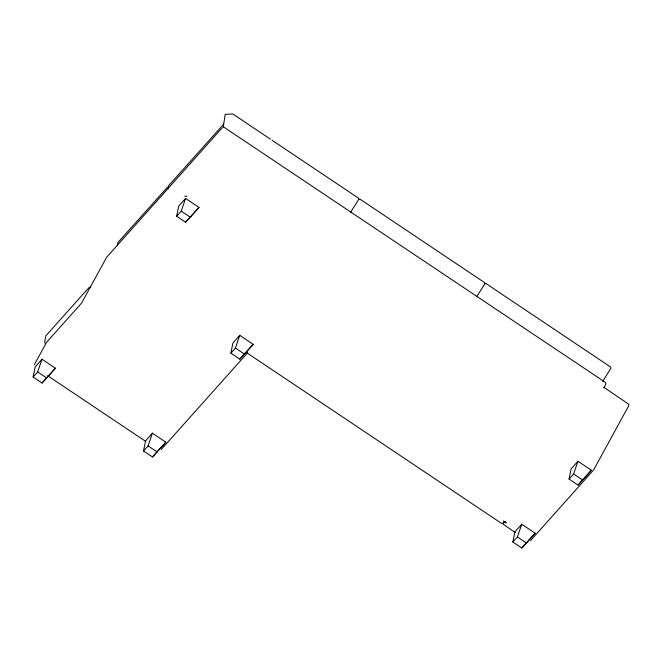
<?xml version="1.0" encoding="UTF-8"?>
<svg xmlns="http://www.w3.org/2000/svg" width="662" height="662" viewBox="0 0 662 662"><rect width="100%" height="100%" fill="white"/><g stroke="black" fill="none" stroke-linecap="round" stroke-linejoin="round"><path stroke-width="0.99" d="M168.239 188.869L168.645 185.625L223.698 124.108M117.389 245.859L117.795 242.623L167.494 187.172M223.177 127.609L225.196 114.336L232.809 113.963L270.427 139.161M504.825 521.333L503.658 522.641L503.352 524.312L515.21 532.554M33.1 377.042L35.16 366.88L42.004 359.218L55.426 368.213L42.054 383.033L33.1 377.042L37.66 371.936L42.004 359.218M176.663 216.251L178.732 206.089L185.567 198.435L198.989 207.429L185.617 222.25L176.663 216.251L181.222 211.145L185.567 198.435M143.505 450.996L145.574 440.834L152.409 433.171L165.839 442.166L152.459 456.987L143.505 450.996L148.065 445.89L152.409 433.171M230.864 353.16L232.925 342.999L239.76 335.344L253.19 344.331L239.818 359.152L230.864 353.16L235.424 348.055L239.76 335.344M512.851 542.037L514.912 531.876L521.747 524.221L535.177 533.216L521.805 548.037L512.851 542.037L517.411 536.932L521.747 524.221M569.063 479.081L571.124 468.919L577.959 461.265L591.389 470.26L578.009 485.081L569.063 479.081L573.615 473.975L577.959 461.265M34.35 364.638L46.597 342.279L81.534 303.146L106.698 257.179L222.159 127.874M350.521 212.403L358.746 199.361L358.465 198.128L272.132 140.303M476.607 296.857L484.832 283.816L484.551 282.583L359.946 199.121L358.746 199.361M602.693 381.312L610.918 368.271L610.637 367.038L486.032 283.576L484.832 283.816M42.054 383.033L55.426 368.213M185.617 222.25L198.989 207.429M152.459 456.987L165.839 442.166M239.818 359.152L253.19 344.331M161.172 449.581L247.77 352.598M521.805 548.037L535.177 533.216M578.009 485.081L591.389 470.26M530.51 540.631L593.557 470.02L628.619 405.98L628.9 404.35L603.827 387.262L603.901 387.816L605.598 384.705L605.904 383.041L605.134 382.214L223.615 126.98M503.658 522.641L502.193 523.534L501.142 523.129L247.067 352.954M184.756 196.192L187.007 196.341M90.57 287.325L89.461 287.258L85.324 291.619L45.819 335.866L44.668 342.221L45.033 343.139M181.222 211.145L190.176 217.144M573.615 473.975L582.568 479.975M503.236 520.928L506.215 522.922L505.346 521.855M235.424 348.055L244.369 354.046M517.411 536.932L526.356 542.931M47.631 375.71L145.847 441.496M37.66 371.936L46.613 377.928M148.065 445.89L157.018 451.881"/></g></svg>
